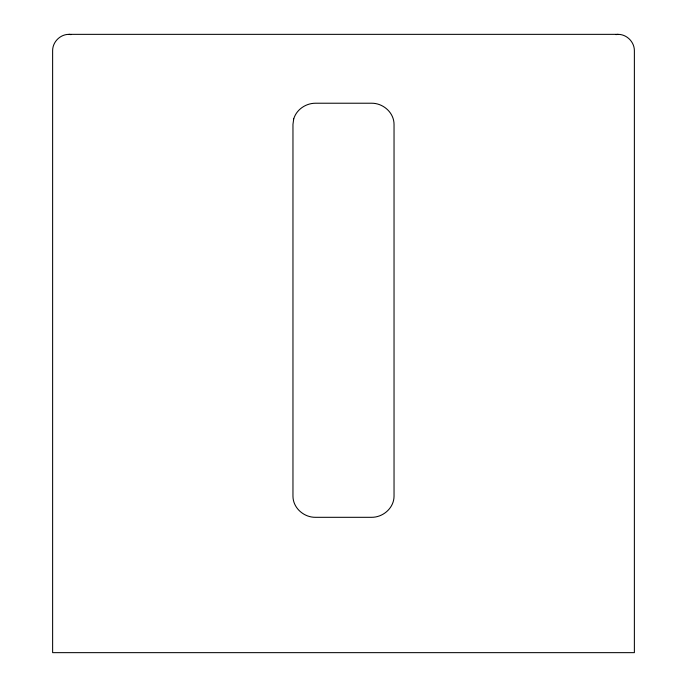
<?xml version="1.0" encoding="UTF-8"?>
<svg xmlns="http://www.w3.org/2000/svg" width="687" height="687" viewBox="0 0 687 687"><rect width="100%" height="100%" fill="white"/><g stroke="black" fill="none" stroke-linecap="round" stroke-linejoin="round"><path stroke-width="1.03" d="M68.966 34.35C60.224 34.298 52.573 41.941 52.624 50.692L52.624 652.65L634.376 652.65L634.376 50.692C634.427 41.941 626.776 34.298 618.034 34.35L68.966 34.35L71.079 34.625M615.921 34.625L618.034 34.35M293.727 118.877L292.963 124.347L292.963 496.16C292.971 507.968 303.903 517.431 315.427 517.311L371.573 517.311C383.097 517.431 394.029 507.968 394.037 496.16L394.037 124.347C394.02 112.539 383.088 103.093 371.573 103.222L315.427 103.222C305.809 103.265 296.509 109.525 293.727 118.877"/></g></svg>
